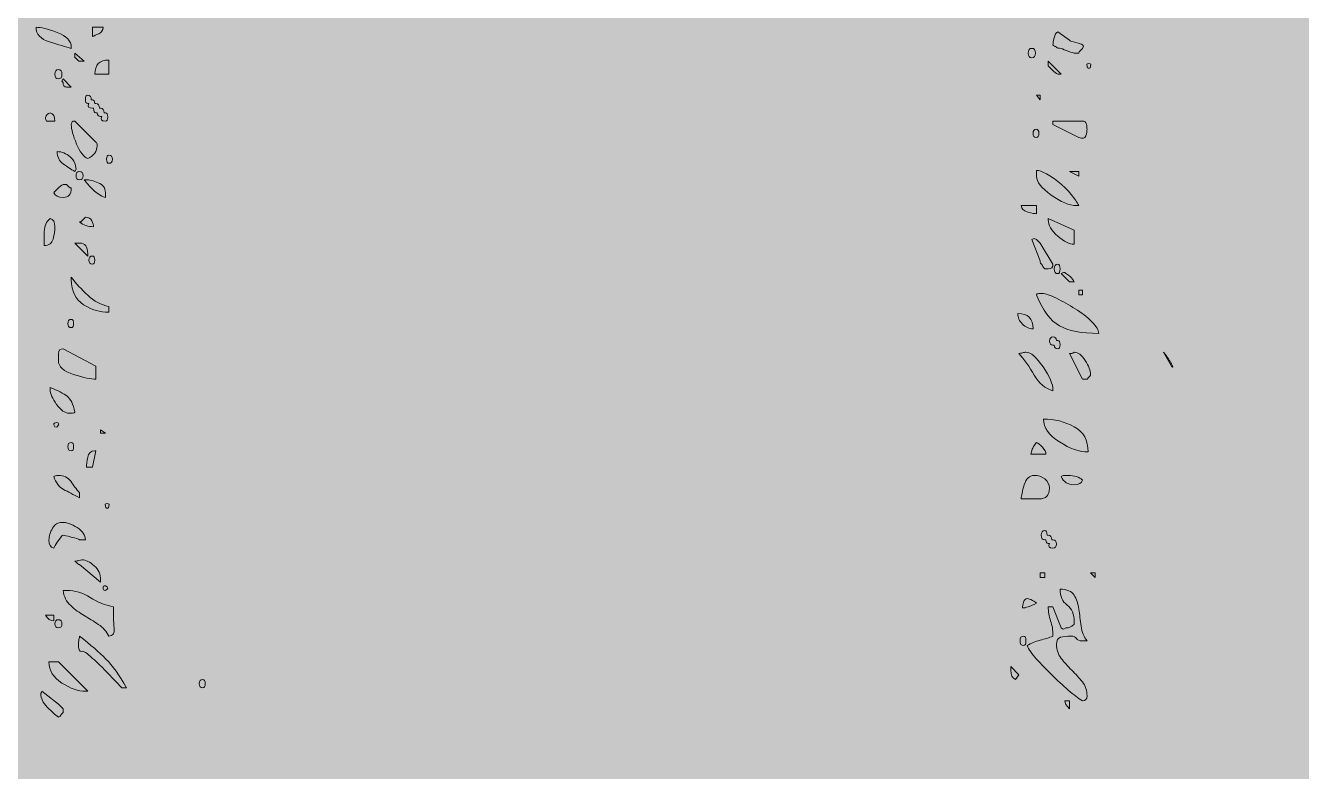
# Model space of a CAD drawing. Extents: x 885 to 2116, y -2379 to -620.
# Drawn here: x 951.8 to 1047.5, y -799.1 to -743.1 of the extents above; entities that cross this region are included whole.
import ezdxf

# ---------------------------------------------------------------- set-up
doc = ezdxf.new("R2010")
doc.units = 0
doc.header["$MEASUREMENT"] = 0
doc.layers.add('Layer 1', color=7, linetype='Continuous')

# ---------------------------------------------------------------- blocks, each defined once
blk = doc.blocks.new('block 4')
at = {"layer": 'Layer 1', "true_color": 0x2e3543}
h = blk.add_hatch(color=159, dxfattribs=at)
h.dxf.hatch_style = 2
h.paths.add_polyline_path([(2116.111, -2379.24), (884.786, -2379.24), (884.786, -620.208), (2116.111, -620.208)])
blk = doc.blocks.new('block 3')
at = {"layer": 'Layer 1'}
blk.add_blockref('block 4', (0, 0), dxfattribs=at)
blk = doc.blocks.new('block 5')
at = {"layer": 'Layer 1', "lineweight": 0}
for points in [[(1027.62, -748.358), (1027.885, -748.358), (1027.885, -748.711), (1027.62, -748.358)], [(1030.086, -754.08), (1030.79, -754.08), (1030.79, -754.432), (1030.086, -754.08)], [(1030.79, -762.969), (1031.054, -762.969), (1031.054, -763.322), (1030.79, -763.322), (1030.79, -762.969)], [(957.471, -773.706), (957.471, -773.445), (957.824, -773.706), (957.471, -773.706)], [(1028.238, -784.183), (1028.238, -784.535), (1027.885, -784.535), (1027.885, -784.183), (1028.238, -784.183)], [(1032.022, -784.183), (1032.022, -784.535), (1031.669, -784.183), (1032.022, -784.183)]]:
    blk.add_lwpolyline(points, dxfattribs=at)
for points, knots in [([(2085.856, -929.007), (2085.63, -928.87), (2085.406, -928.746), (2085.18, -928.61), (2085.18, -928.61), (2085.18, -716.487), (2085.18, -716.487), (2085.18, -682.754), (2057.734, -655.309), (2024, -655.309), (2024, -655.309), (976.897, -655.309), (976.897, -655.309), (943.162, -655.309), (915.717, -682.754), (915.717, -716.487), (915.717, -716.487), (915.717, -928.61), (915.717, -928.61), (915.491, -928.746), (915.267, -928.87), (915.04, -929.007), (915.04, -929.007), (915.281, -929.052), (915.717, -929.139), (915.717, -929.139), (915.717, -2282.962), (915.717, -2282.962), (915.717, -2316.695), (943.162, -2344.138), (976.897, -2344.138), (976.897, -2344.138), (2024, -2344.138), (2024, -2344.138), (2057.734, -2344.138), (2085.18, -2316.695), (2085.18, -2282.962), (2085.18, -2282.962), (2085.18, -929.139), (2085.18, -929.139), (2085.615, -929.052), (2085.856, -929.007), (2085.856, -929.007)], [0, 0, 0, 0, 1, 1, 1, 2, 2, 2, 3, 3, 3, 4, 4, 4, 5, 5, 5, 6, 6, 6, 7, 7, 7, 8, 8, 8, 9, 9, 9, 10, 10, 10, 11, 11, 11, 12, 12, 12, 13, 13, 13, 14, 14, 14, 14]), ([(954.216, -743.649), (954.919, -743.914), (955.27, -744.281), (955.27, -744.75), (955.27, -744.75), (955.27, -744.838), (955.27, -744.838), (954.859, -744.722), (954.316, -744.559), (953.642, -744.355), (952.966, -744.15), (952.63, -743.783), (952.63, -743.254), (952.982, -743.254), (953.51, -743.385), (954.216, -743.649)], [0, 0, 0, 0, 1, 1, 1, 2, 2, 2, 3, 3, 3, 4, 4, 4, 5, 5, 5, 5]), ([(957.647, -743.254), (957.647, -743.487), (957.543, -743.649), (957.339, -743.737), (957.133, -743.826), (956.972, -743.9), (956.855, -743.956), (956.855, -743.956), (956.855, -743.254), (956.855, -743.254), (956.855, -743.254), (957.647, -743.254), (957.647, -743.254)], [0, 0, 0, 0, 1, 1, 1, 2, 2, 2, 3, 3, 3, 4, 4, 4, 4]), ([(1029.117, -744.75), (1028.999, -744.693), (1028.911, -744.633), (1028.853, -744.573), (1028.853, -744.457), (1028.881, -744.281), (1028.941, -744.044), (1028.999, -743.811), (1029.088, -743.663), (1029.206, -743.607), (1029.206, -743.607), (1030.086, -744.221), (1030.086, -744.221), (1030.142, -744.281), (1030.304, -744.341), (1030.569, -744.397), (1030.834, -744.457), (1030.994, -744.517), (1031.054, -744.573), (1031.054, -744.573), (1031.141, -744.661), (1031.141, -744.661), (1031.141, -744.661), (1031.054, -744.838), (1031.054, -744.838), (1031.054, -744.838), (1030.878, -745.014), (1030.878, -745.014), (1030.818, -745.074), (1030.79, -745.131), (1030.79, -745.191), (1030.79, -745.191), (1030.437, -745.191), (1030.437, -745.191), (1030.379, -745.191), (1030.231, -745.145), (1029.998, -745.057), (1029.761, -744.969), (1029.587, -744.898), (1029.469, -744.838), (1029.292, -744.838), (1029.174, -744.81), (1029.117, -744.75)], [0, 0, 0, 0, 1, 1, 1, 2, 2, 2, 3, 3, 3, 4, 4, 4, 5, 5, 5, 6, 6, 6, 7, 7, 7, 8, 8, 8, 9, 9, 9, 10, 10, 10, 11, 11, 11, 12, 12, 12, 13, 13, 13, 14, 14, 14, 14]), ([(1027.269, -744.838), (1027.444, -744.838), (1027.532, -744.954), (1027.532, -745.191), (1027.532, -745.424), (1027.444, -745.544), (1027.269, -745.544), (1027.093, -745.544), (1027.005, -745.424), (1027.005, -745.191), (1027.005, -744.954), (1027.093, -744.838), (1027.269, -744.838)], [0, 0, 0, 0, 1, 1, 1, 2, 2, 2, 3, 3, 3, 4, 4, 4, 4]), ([(956.238, -745.804), (956.238, -745.804), (955.887, -745.804), (955.887, -745.804), (955.827, -745.804), (955.769, -745.762), (955.711, -745.674), (955.651, -745.586), (955.593, -745.544), (955.534, -745.544), (955.534, -745.544), (955.534, -745.191), (955.534, -745.191), (955.534, -745.191), (956.238, -745.804), (956.238, -745.804)], [0, 0, 0, 0, 1, 1, 1, 2, 2, 2, 3, 3, 3, 4, 4, 4, 5, 5, 5, 5]), ([(957.032, -746.775), (957.032, -746.069), (957.383, -745.716), (958.086, -745.716), (958.086, -745.716), (958.086, -746.775), (958.086, -746.775), (958.086, -746.775), (957.032, -746.775), (957.032, -746.775)], [0, 0, 0, 0, 1, 1, 1, 2, 2, 2, 3, 3, 3, 3]), ([(1029.469, -746.775), (1029.469, -746.775), (1029.206, -746.775), (1029.206, -746.775), (1029.088, -746.718), (1028.955, -746.612), (1028.809, -746.468), (1028.662, -746.319), (1028.558, -746.217), (1028.5, -746.157), (1028.5, -746.157), (1028.5, -745.804), (1028.5, -745.804), (1028.5, -745.804), (1029.469, -746.775), (1029.469, -746.775)], [0, 0, 0, 0, 1, 1, 1, 2, 2, 2, 3, 3, 3, 4, 4, 4, 5, 5, 5, 5]), ([(1031.538, -745.981), (1031.684, -745.981), (1031.728, -746.041), (1031.669, -746.157), (1031.669, -746.277), (1031.625, -746.334), (1031.538, -746.334), (1031.449, -746.334), (1031.405, -746.277), (1031.405, -746.157), (1031.347, -746.041), (1031.391, -745.981), (1031.538, -745.981)], [0, 0, 0, 0, 1, 1, 1, 2, 2, 2, 3, 3, 3, 4, 4, 4, 4]), ([(954.303, -747.127), (954.127, -747.127), (954.039, -747.011), (954.039, -746.775), (954.039, -746.542), (954.127, -746.422), (954.303, -746.422), (954.478, -746.422), (954.566, -746.542), (954.566, -746.775), (954.566, -747.011), (954.478, -747.127), (954.303, -747.127)], [0, 0, 0, 0, 1, 1, 1, 2, 2, 2, 3, 3, 3, 4, 4, 4, 4]), ([(954.919, -747.741), (954.743, -747.741), (954.654, -747.624), (954.654, -747.392), (954.654, -747.392), (954.566, -747.303), (954.566, -747.303), (954.566, -747.303), (954.654, -747.127), (954.654, -747.127), (954.654, -747.127), (955.27, -747.741), (955.27, -747.741), (955.27, -747.741), (954.919, -747.741), (954.919, -747.741)], [0, 0, 0, 0, 1, 1, 1, 2, 2, 2, 3, 3, 3, 4, 4, 4, 5, 5, 5, 5]), ([(957.559, -749.942), (957.559, -749.942), (957.471, -749.942), (957.471, -749.942), (957.295, -749.942), (957.207, -749.854), (957.207, -749.677), (957.207, -749.677), (957.118, -749.677), (957.118, -749.677), (957, -749.677), (956.944, -749.561), (956.944, -749.328), (956.944, -749.328), (956.855, -749.328), (956.855, -749.328), (956.561, -749.328), (956.473, -749.208), (956.591, -748.975), (956.591, -748.975), (956.503, -748.975), (956.503, -748.975), (956.385, -748.975), (956.326, -748.873), (956.326, -748.665), (956.326, -748.461), (956.385, -748.358), (956.503, -748.358), (956.679, -748.358), (956.768, -748.478), (956.768, -748.711), (956.768, -748.711), (956.855, -748.711), (956.855, -748.711), (956.972, -748.711), (957.032, -748.799), (957.032, -748.975), (957.032, -748.975), (957.118, -748.975), (957.118, -748.975), (957.295, -748.975), (957.383, -749.092), (957.383, -749.328), (957.383, -749.328), (957.471, -749.328), (957.471, -749.328), (957.647, -749.328), (957.736, -749.445), (957.736, -749.677), (957.736, -749.677), (957.824, -749.677), (957.824, -749.677), (957.94, -749.677), (958, -749.783), (958, -749.988), (958, -750.192), (957.94, -750.295), (957.824, -750.295), (957.529, -750.295), (957.441, -750.178), (957.559, -749.942)], [0, 0, 0, 0, 1, 1, 1, 2, 2, 2, 3, 3, 3, 4, 4, 4, 5, 5, 5, 6, 6, 6, 7, 7, 7, 8, 8, 8, 9, 9, 9, 10, 10, 10, 11, 11, 11, 12, 12, 12, 13, 13, 13, 14, 14, 14, 15, 15, 15, 16, 16, 16, 17, 17, 17, 18, 18, 18, 19, 19, 19, 20, 20, 20, 20]), ([(953.422, -750.295), (953.363, -750.238), (953.335, -750.15), (953.335, -750.03), (953.391, -749.854), (953.51, -749.738), (953.686, -749.677), (953.921, -749.738), (954.039, -749.942), (954.039, -750.295), (954.039, -750.295), (953.422, -750.295), (953.422, -750.295)], [0, 0, 0, 0, 1, 1, 1, 2, 2, 2, 3, 3, 3, 4, 4, 4, 4]), ([(955.534, -750.295), (955.534, -750.295), (957.118, -751.879), (957.118, -751.879), (957.177, -751.879), (957.207, -751.967), (957.207, -752.143), (957.207, -752.556), (956.972, -752.877), (956.503, -753.11), (956.208, -752.993), (955.931, -752.626), (955.667, -752.013), (955.402, -751.395), (955.27, -750.912), (955.27, -750.559), (955.27, -750.383), (955.358, -750.295), (955.534, -750.295)], [0, 0, 0, 0, 1, 1, 1, 2, 2, 2, 3, 3, 3, 4, 4, 4, 5, 5, 5, 6, 6, 6, 6]), ([(1030.79, -751.526), (1030.79, -751.526), (1028.853, -750.559), (1028.853, -750.559), (1028.853, -750.559), (1028.853, -750.295), (1028.853, -750.295), (1028.853, -750.295), (1031.054, -750.295), (1031.054, -750.295), (1031.229, -750.295), (1031.331, -750.369), (1031.361, -750.514), (1031.391, -750.662), (1031.405, -750.795), (1031.405, -750.912), (1031.405, -751.029), (1031.375, -751.191), (1031.317, -751.395), (1031.259, -751.6), (1031.082, -751.646), (1030.79, -751.526)], [0, 0, 0, 0, 1, 1, 1, 2, 2, 2, 3, 3, 3, 4, 4, 4, 5, 5, 5, 6, 6, 6, 7, 7, 7, 7]), ([(1027.62, -750.912), (1027.738, -750.912), (1027.797, -751.014), (1027.797, -751.219), (1027.797, -751.423), (1027.738, -751.526), (1027.62, -751.526), (1027.444, -751.526), (1027.358, -751.423), (1027.358, -751.219), (1027.358, -751.014), (1027.444, -750.912), (1027.62, -750.912)], [0, 0, 0, 0, 1, 1, 1, 2, 2, 2, 3, 3, 3, 4, 4, 4, 4]), ([(955.534, -754.08), (955.24, -753.903), (954.947, -753.713), (954.654, -753.508), (954.36, -753.304), (954.216, -752.993), (954.216, -752.584), (954.566, -752.584), (954.889, -752.715), (955.184, -752.979), (955.476, -753.244), (955.623, -753.55), (955.623, -753.903), (955.623, -753.903), (955.534, -754.08), (955.534, -754.08)], [0, 0, 0, 0, 1, 1, 1, 2, 2, 2, 3, 3, 3, 4, 4, 4, 5, 5, 5, 5]), ([(957.912, -753.155), (957.912, -752.951), (957.968, -752.849), (958.086, -752.849), (958.263, -752.849), (958.351, -752.951), (958.351, -753.155), (958.351, -753.36), (958.263, -753.463), (958.086, -753.463), (957.968, -753.463), (957.912, -753.36), (957.912, -753.155)], [0, 0, 0, 0, 1, 1, 1, 2, 2, 2, 3, 3, 3, 4, 4, 4, 4]), ([(955.887, -754.08), (956.064, -754.08), (956.152, -754.182), (956.152, -754.387), (956.152, -754.595), (956.064, -754.697), (955.887, -754.697), (955.711, -754.697), (955.623, -754.595), (955.623, -754.387), (955.623, -754.182), (955.711, -754.08), (955.887, -754.08)], [0, 0, 0, 0, 1, 1, 1, 2, 2, 2, 3, 3, 3, 4, 4, 4, 4]), ([(1028.721, -755.84), (1027.987, -755.311), (1027.62, -754.842), (1027.62, -754.432), (1027.62, -754.432), (1027.62, -753.991), (1027.62, -753.991), (1027.797, -753.991), (1028.045, -754.08), (1028.368, -754.256), (1028.691, -754.432), (1029.014, -754.651), (1029.336, -754.916), (1029.659, -755.18), (1029.954, -755.473), (1030.217, -755.797), (1030.481, -756.118), (1030.671, -756.397), (1030.79, -756.634), (1030.79, -756.634), (1030.613, -756.634), (1030.613, -756.634), (1030.086, -756.634), (1029.454, -756.369), (1028.721, -755.84)], [0, 0, 0, 0, 1, 1, 1, 2, 2, 2, 3, 3, 3, 4, 4, 4, 5, 5, 5, 6, 6, 6, 7, 7, 7, 8, 8, 8, 8]), ([(954.259, -755.356), (954.404, -755.209), (954.536, -755.106), (954.654, -755.046), (954.654, -755.046), (954.919, -755.046), (954.919, -755.046), (954.919, -755.046), (955.095, -755.222), (955.095, -755.222), (955.152, -755.283), (955.212, -755.311), (955.27, -755.311), (955.27, -755.784), (955.065, -756.016), (954.654, -756.016), (954.303, -756.016), (954.067, -755.9), (953.951, -755.664), (954.009, -755.607), (954.111, -755.501), (954.259, -755.356)], [0, 0, 0, 0, 1, 1, 1, 2, 2, 2, 3, 3, 3, 4, 4, 4, 5, 5, 5, 6, 6, 6, 7, 7, 7, 7]), ([(956.899, -755.445), (956.635, -755.18), (956.415, -754.93), (956.238, -754.697), (956.238, -754.697), (956.326, -754.697), (956.326, -754.697), (956.619, -754.697), (956.944, -754.771), (957.295, -754.916), (957.647, -755.064), (957.824, -755.311), (957.824, -755.664), (957.824, -755.664), (957.824, -756.016), (957.824, -756.016), (957.471, -755.9), (957.162, -755.709), (956.899, -755.445)], [0, 0, 0, 0, 1, 1, 1, 2, 2, 2, 3, 3, 3, 4, 4, 4, 5, 5, 5, 6, 6, 6, 6]), ([(1027.62, -756.634), (1027.62, -756.634), (1027.62, -757.247), (1027.62, -757.247), (1027.502, -757.247), (1027.282, -757.205), (1026.961, -757.117), (1026.638, -757.029), (1026.477, -756.866), (1026.477, -756.634), (1026.477, -756.634), (1027.62, -756.634), (1027.62, -756.634)], [0, 0, 0, 0, 1, 1, 1, 2, 2, 2, 3, 3, 3, 4, 4, 4, 4]), ([(953.686, -757.6), (953.921, -757.66), (954.039, -757.864), (954.039, -758.217), (954.039, -758.51), (953.995, -758.82), (953.906, -759.142), (953.819, -759.462), (953.598, -759.625), (953.247, -759.625), (953.247, -759.332), (953.247, -758.979), (953.247, -758.57), (953.247, -758.157), (953.391, -757.836), (953.686, -757.6)], [0, 0, 0, 0, 1, 1, 1, 2, 2, 2, 3, 3, 3, 4, 4, 4, 5, 5, 5, 5]), ([(955.887, -757.864), (955.946, -757.864), (956.004, -757.836), (956.064, -757.777), (956.064, -757.777), (956.238, -757.6), (956.238, -757.6), (956.238, -757.6), (956.326, -757.512), (956.326, -757.512), (956.561, -757.512), (956.723, -757.6), (956.811, -757.777), (956.899, -757.953), (956.944, -758.101), (956.944, -758.217), (956.533, -758.217), (956.18, -758.101), (955.887, -757.864)], [0, 0, 0, 0, 1, 1, 1, 2, 2, 2, 3, 3, 3, 4, 4, 4, 5, 5, 5, 6, 6, 6, 6]), ([(1029.206, -758.919), (1028.735, -758.51), (1028.5, -758.101), (1028.5, -757.688), (1028.5, -757.688), (1028.5, -757.6), (1028.5, -757.6), (1028.5, -757.6), (1030.437, -758.482), (1030.437, -758.482), (1030.437, -758.482), (1030.437, -759.536), (1030.437, -759.536), (1030.086, -759.536), (1029.673, -759.332), (1029.206, -758.919)], [0, 0, 0, 0, 1, 1, 1, 2, 2, 2, 3, 3, 3, 4, 4, 4, 5, 5, 5, 5]), ([(1027.444, -759.095), (1027.444, -759.095), (1027.62, -759.184), (1027.62, -759.184), (1027.62, -759.184), (1027.708, -759.272), (1027.708, -759.272), (1027.708, -759.272), (1027.885, -759.448), (1027.885, -759.448), (1027.885, -759.448), (1028.853, -761.032), (1028.853, -761.032), (1028.853, -761.269), (1028.735, -761.385), (1028.5, -761.385), (1028.5, -761.385), (1028.238, -761.385), (1028.238, -761.385), (1028.177, -761.329), (1028.119, -761.24), (1028.061, -761.12), (1027.943, -761.004), (1027.885, -760.888), (1027.885, -760.768), (1027.885, -760.768), (1027.269, -759.184), (1027.269, -759.184), (1027.269, -759.184), (1027.444, -759.095), (1027.444, -759.095)], [0, 0, 0, 0, 1, 1, 1, 2, 2, 2, 3, 3, 3, 4, 4, 4, 5, 5, 5, 6, 6, 6, 7, 7, 7, 8, 8, 8, 9, 9, 9, 10, 10, 10, 10]), ([(955.887, -759.448), (956.296, -759.448), (956.503, -759.713), (956.503, -760.242), (956.503, -760.242), (956.503, -760.418), (956.503, -760.418), (956.503, -760.418), (955.534, -759.448), (955.534, -759.448), (955.534, -759.448), (955.887, -759.448), (955.887, -759.448)], [0, 0, 0, 0, 1, 1, 1, 2, 2, 2, 3, 3, 3, 4, 4, 4, 4]), ([(956.855, -760.418), (956.972, -760.418), (957.032, -760.521), (957.032, -760.725), (957.032, -760.93), (956.972, -761.032), (956.855, -761.032), (956.679, -761.032), (956.591, -760.93), (956.591, -760.725), (956.591, -760.521), (956.679, -760.418), (956.855, -760.418)], [0, 0, 0, 0, 1, 1, 1, 2, 2, 2, 3, 3, 3, 4, 4, 4, 4]), ([(1029.38, -761.385), (1029.38, -761.621), (1029.322, -761.738), (1029.206, -761.738), (1029.029, -761.738), (1028.941, -761.621), (1028.941, -761.385), (1028.941, -761.152), (1029.029, -761.032), (1029.206, -761.032), (1029.322, -761.032), (1029.38, -761.152), (1029.38, -761.385)], [0, 0, 0, 0, 1, 1, 1, 2, 2, 2, 3, 3, 3, 4, 4, 4, 4]), ([(956.194, -764.069), (955.579, -763.688), (955.27, -763.057), (955.27, -762.179), (955.27, -762.179), (955.27, -762.002), (955.27, -762.002), (955.623, -762.471), (956.032, -762.926), (956.503, -763.364), (956.972, -763.805), (957.499, -764.083), (958.086, -764.203), (958.086, -764.203), (958.086, -764.64), (958.086, -764.64), (957.441, -764.64), (956.811, -764.45), (956.194, -764.069)], [0, 0, 0, 0, 1, 1, 1, 2, 2, 2, 3, 3, 3, 4, 4, 4, 5, 5, 5, 6, 6, 6, 6]), ([(1030.437, -762.351), (1030.437, -762.351), (1030.086, -762.351), (1030.086, -762.351), (1030.086, -762.351), (1029.469, -761.738), (1029.469, -761.738), (1029.469, -761.738), (1029.645, -761.649), (1029.645, -761.649), (1029.645, -761.649), (1029.733, -761.649), (1029.733, -761.649), (1029.733, -761.649), (1029.821, -761.738), (1029.821, -761.738), (1029.879, -761.738), (1029.982, -761.812), (1030.13, -761.957), (1030.275, -762.104), (1030.379, -762.235), (1030.437, -762.351)], [0, 0, 0, 0, 1, 1, 1, 2, 2, 2, 3, 3, 3, 4, 4, 4, 5, 5, 5, 6, 6, 6, 7, 7, 7, 7]), ([(1029.336, -765.653), (1028.662, -765.272), (1028.089, -764.496), (1027.62, -763.322), (1027.62, -763.265), (1027.678, -763.233), (1027.797, -763.233), (1027.913, -763.233), (1028.001, -763.233), (1028.061, -763.233), (1028.294, -763.233), (1028.647, -763.353), (1029.117, -763.586), (1029.587, -763.822), (1030.054, -764.083), (1030.525, -764.376), (1030.994, -764.672), (1031.405, -764.993), (1031.758, -765.346), (1032.109, -765.699), (1032.285, -765.992), (1032.285, -766.224), (1030.994, -766.224), (1030.012, -766.037), (1029.336, -765.653)], [0, 0, 0, 0, 1, 1, 1, 2, 2, 2, 3, 3, 3, 4, 4, 4, 5, 5, 5, 6, 6, 6, 7, 7, 7, 8, 8, 8, 8]), ([(1026.213, -764.729), (1026.975, -764.729), (1027.358, -765.113), (1027.358, -765.875), (1027.063, -765.875), (1026.798, -765.755), (1026.564, -765.523), (1026.329, -765.29), (1026.213, -765.025), (1026.213, -764.729)], [0, 0, 0, 0, 1, 1, 1, 2, 2, 2, 3, 3, 3, 3]), ([(955.27, -765.787), (955.095, -765.787), (955.007, -765.685), (955.007, -765.477), (955.007, -765.272), (955.095, -765.17), (955.27, -765.17), (955.388, -765.17), (955.446, -765.272), (955.446, -765.477), (955.446, -765.685), (955.388, -765.787), (955.27, -765.787)], [0, 0, 0, 0, 1, 1, 1, 2, 2, 2, 3, 3, 3, 4, 4, 4, 4]), ([(1028.589, -766.799), (1028.589, -766.595), (1028.676, -766.489), (1028.853, -766.489), (1029.029, -766.489), (1029.117, -766.577), (1029.117, -766.753), (1029.117, -766.753), (1029.206, -766.753), (1029.206, -766.753), (1029.322, -766.753), (1029.38, -766.856), (1029.38, -767.061), (1029.38, -767.269), (1029.322, -767.371), (1029.206, -767.371), (1029.029, -767.371), (1028.941, -767.283), (1028.941, -767.106), (1028.941, -767.106), (1028.853, -767.106), (1028.853, -767.106), (1028.676, -767.106), (1028.589, -767.004), (1028.589, -766.799)], [0, 0, 0, 0, 1, 1, 1, 2, 2, 2, 3, 3, 3, 4, 4, 4, 5, 5, 5, 6, 6, 6, 7, 7, 7, 8, 8, 8, 8]), ([(955.446, -769.307), (954.684, -769.071), (954.303, -768.722), (954.303, -768.249), (954.303, -768.249), (954.303, -767.723), (954.303, -767.723), (954.303, -767.487), (954.42, -767.371), (954.654, -767.371), (954.654, -767.371), (957.118, -768.69), (957.118, -768.69), (957.118, -768.69), (957.118, -769.66), (957.118, -769.66), (956.768, -769.66), (956.208, -769.54), (955.446, -769.307)], [0, 0, 0, 0, 1, 1, 1, 2, 2, 2, 3, 3, 3, 4, 4, 4, 5, 5, 5, 6, 6, 6, 6]), ([(1026.564, -767.678), (1026.682, -767.649), (1026.77, -767.636), (1026.828, -767.636), (1027.181, -767.636), (1027.606, -768.002), (1028.105, -768.736), (1028.603, -769.47), (1028.853, -770.041), (1028.853, -770.451), (1028.853, -770.451), (1028.853, -770.538), (1028.853, -770.538), (1028.266, -770.362), (1027.797, -769.967), (1027.444, -769.35), (1027.093, -768.736), (1026.71, -768.193), (1026.301, -767.723), (1026.357, -767.723), (1026.446, -767.709), (1026.564, -767.678)], [0, 0, 0, 0, 1, 1, 1, 2, 2, 2, 3, 3, 3, 4, 4, 4, 5, 5, 5, 6, 6, 6, 7, 7, 7, 7]), ([(1031.405, -769.66), (1031.405, -769.66), (1031.054, -769.66), (1031.054, -769.66), (1031.054, -769.66), (1030.086, -767.723), (1030.086, -767.723), (1030.086, -767.723), (1030.26, -767.723), (1030.26, -767.723), (1030.319, -767.723), (1030.379, -767.692), (1030.437, -767.636), (1030.729, -767.636), (1031.01, -767.84), (1031.273, -768.249), (1031.538, -768.662), (1031.669, -769.015), (1031.669, -769.307), (1031.669, -769.367), (1031.582, -769.484), (1031.405, -769.66)], [0, 0, 0, 0, 1, 1, 1, 2, 2, 2, 3, 3, 3, 4, 4, 4, 5, 5, 5, 6, 6, 6, 7, 7, 7, 7]), ([(1037.127, -767.636), (1037.419, -767.985), (1037.624, -768.281), (1037.742, -768.514), (1037.86, -768.75), (1037.86, -768.81), (1037.742, -768.69), (1037.742, -768.69), (1037.127, -767.636), (1037.127, -767.636)], [0, 0, 0, 0, 1, 1, 1, 2, 2, 2, 3, 3, 3, 3]), ([(955.358, -772.21), (955.24, -772.21), (955.152, -772.21), (955.095, -772.21), (954.801, -772.21), (954.492, -771.992), (954.171, -771.551), (953.847, -771.11), (953.686, -770.747), (953.686, -770.451), (953.686, -770.451), (953.686, -770.274), (953.686, -770.274), (954.272, -770.51), (954.698, -770.729), (954.963, -770.934), (955.228, -771.141), (955.416, -771.537), (955.534, -772.122), (955.534, -772.182), (955.476, -772.21), (955.358, -772.21)], [0, 0, 0, 0, 1, 1, 1, 2, 2, 2, 3, 3, 3, 4, 4, 4, 5, 5, 5, 6, 6, 6, 7, 7, 7, 7]), ([(1029.336, -774.369), (1028.544, -773.868), (1028.149, -773.297), (1028.149, -772.651), (1028.97, -772.651), (1029.733, -772.842), (1030.437, -773.223), (1031.141, -773.607), (1031.493, -774.235), (1031.493, -775.117), (1030.848, -775.117), (1030.13, -774.867), (1029.336, -774.369)], [0, 0, 0, 0, 1, 1, 1, 2, 2, 2, 3, 3, 3, 4, 4, 4, 4]), ([(954.303, -773.092), (954.184, -773.325), (954.067, -773.325), (953.951, -773.092), (953.951, -772.976), (954.023, -772.916), (954.171, -772.916), (954.316, -772.916), (954.36, -772.976), (954.303, -773.092)], [0, 0, 0, 0, 1, 1, 1, 2, 2, 2, 3, 3, 3, 3]), ([(955.446, -774.718), (955.446, -774.927), (955.388, -775.029), (955.27, -775.029), (955.095, -775.029), (955.007, -774.927), (955.007, -774.718), (955.007, -774.514), (955.095, -774.412), (955.27, -774.412), (955.388, -774.412), (955.446, -774.514), (955.446, -774.718)], [0, 0, 0, 0, 1, 1, 1, 2, 2, 2, 3, 3, 3, 4, 4, 4, 4]), ([(1027.181, -775.293), (1027.181, -775.293), (1027.269, -775.029), (1027.269, -775.029), (1027.269, -774.969), (1027.313, -774.867), (1027.402, -774.718), (1027.488, -774.574), (1027.562, -774.471), (1027.62, -774.412), (1027.738, -774.471), (1027.885, -774.588), (1028.061, -774.765), (1028.238, -774.941), (1028.326, -775.117), (1028.326, -775.293), (1028.326, -775.293), (1027.181, -775.293), (1027.181, -775.293)], [0, 0, 0, 0, 1, 1, 1, 2, 2, 2, 3, 3, 3, 4, 4, 4, 5, 5, 5, 6, 6, 6, 6]), ([(957.118, -775.029), (957.118, -775.029), (956.855, -776.26), (956.855, -776.26), (956.855, -776.26), (956.415, -776.26), (956.415, -776.26), (956.415, -776.083), (956.444, -775.836), (956.503, -775.512), (956.561, -775.191), (956.737, -775.029), (957.032, -775.029), (957.032, -775.029), (957.118, -775.029), (957.118, -775.029)], [0, 0, 0, 0, 1, 1, 1, 2, 2, 2, 3, 3, 3, 4, 4, 4, 5, 5, 5, 5]), ([(954.303, -776.877), (954.712, -776.877), (955.022, -777.022), (955.228, -777.314), (955.432, -777.611), (955.651, -777.904), (955.887, -778.196), (955.887, -778.196), (955.887, -778.549), (955.887, -778.549), (955.416, -778.313), (955.022, -778.108), (954.698, -777.932), (954.376, -777.756), (954.127, -777.435), (953.951, -776.965), (954.009, -776.905), (954.127, -776.877), (954.303, -776.877)], [0, 0, 0, 0, 1, 1, 1, 2, 2, 2, 3, 3, 3, 4, 4, 4, 5, 5, 5, 6, 6, 6, 6]), ([(1027.797, -778.637), (1027.269, -778.637), (1026.828, -778.637), (1026.477, -778.637), (1026.477, -778.401), (1026.549, -778.052), (1026.696, -777.579), (1026.843, -777.11), (1027.093, -776.877), (1027.444, -776.877), (1027.738, -776.877), (1028.001, -776.965), (1028.238, -777.142), (1028.47, -777.314), (1028.589, -777.551), (1028.589, -777.844), (1028.589, -778.373), (1028.326, -778.637), (1027.797, -778.637)], [0, 0, 0, 0, 1, 1, 1, 2, 2, 2, 3, 3, 3, 4, 4, 4, 5, 5, 5, 6, 6, 6, 6]), ([(1029.469, -776.965), (1029.527, -776.905), (1029.615, -776.877), (1029.733, -776.877), (1029.849, -776.877), (1029.938, -776.877), (1029.998, -776.877), (1030.467, -776.877), (1030.818, -776.994), (1031.054, -777.226), (1030.994, -777.463), (1030.79, -777.579), (1030.437, -777.579), (1029.968, -777.579), (1029.645, -777.375), (1029.469, -776.965)], [0, 0, 0, 0, 1, 1, 1, 2, 2, 2, 3, 3, 3, 4, 4, 4, 5, 5, 5, 5]), ([(957.956, -779.339), (957.868, -779.339), (957.824, -779.283), (957.824, -779.163), (957.764, -779.047), (957.808, -778.99), (957.956, -778.99), (958.101, -778.99), (958.145, -779.047), (958.086, -779.163), (958.086, -779.283), (958.042, -779.339), (957.956, -779.339)], [0, 0, 0, 0, 1, 1, 1, 2, 2, 2, 3, 3, 3, 4, 4, 4, 4]), ([(954.216, -781.893), (954.097, -782.069), (954.009, -782.218), (953.951, -782.334), (953.716, -782.274), (953.598, -782.069), (953.598, -781.717), (953.598, -781.424), (953.686, -781.131), (953.863, -780.838), (954.039, -780.542), (954.272, -780.397), (954.566, -780.397), (954.919, -780.397), (955.3, -780.528), (955.711, -780.793), (956.12, -781.057), (956.326, -781.364), (956.326, -781.717), (956.326, -781.717), (955.887, -781.717), (955.887, -781.717), (955.827, -781.66), (955.623, -781.586), (955.27, -781.498), (954.919, -781.41), (954.712, -781.364), (954.654, -781.364), (954.596, -781.364), (954.448, -781.54), (954.216, -781.893)], [0, 0, 0, 0, 1, 1, 1, 2, 2, 2, 3, 3, 3, 4, 4, 4, 5, 5, 5, 6, 6, 6, 7, 7, 7, 8, 8, 8, 9, 9, 9, 10, 10, 10, 10]), ([(1028.5, -781.981), (1028.382, -781.981), (1028.326, -781.893), (1028.326, -781.717), (1028.326, -781.717), (1028.238, -781.717), (1028.238, -781.717), (1028.061, -781.717), (1027.973, -781.6), (1027.973, -781.364), (1027.973, -781.131), (1028.061, -781.011), (1028.238, -781.011), (1028.354, -781.011), (1028.412, -781.131), (1028.412, -781.364), (1028.412, -781.364), (1028.5, -781.364), (1028.5, -781.364), (1028.676, -781.364), (1028.765, -781.484), (1028.765, -781.717), (1028.765, -781.717), (1028.853, -781.717), (1028.853, -781.717), (1029.029, -781.717), (1029.117, -781.819), (1029.117, -782.024), (1029.117, -782.232), (1029.029, -782.334), (1028.853, -782.334), (1028.558, -782.334), (1028.47, -782.218), (1028.589, -781.981), (1028.589, -781.981), (1028.5, -781.981), (1028.5, -781.981)], [0, 0, 0, 0, 1, 1, 1, 2, 2, 2, 3, 3, 3, 4, 4, 4, 5, 5, 5, 6, 6, 6, 7, 7, 7, 8, 8, 8, 9, 9, 9, 10, 10, 10, 11, 11, 11, 12, 12, 12, 12]), ([(955.843, -783.259), (955.931, -783.23), (956.004, -783.212), (956.064, -783.212), (956.356, -783.212), (956.663, -783.361), (956.988, -783.653), (957.309, -783.946), (957.471, -784.299), (957.471, -784.708), (957.471, -784.708), (957.471, -784.884), (957.471, -784.884), (957.471, -784.884), (955.887, -783.565), (955.887, -783.565), (955.827, -783.565), (955.711, -783.477), (955.534, -783.301), (955.651, -783.301), (955.755, -783.287), (955.843, -783.259)], [0, 0, 0, 0, 1, 1, 1, 2, 2, 2, 3, 3, 3, 4, 4, 4, 5, 5, 5, 6, 6, 6, 7, 7, 7, 7]), ([(957.824, -785.149), (958.057, -785.269), (958.057, -785.385), (957.824, -785.501), (957.705, -785.501), (957.647, -785.445), (957.647, -785.325), (957.647, -785.209), (957.705, -785.149), (957.824, -785.149)], [0, 0, 0, 0, 1, 1, 1, 2, 2, 2, 3, 3, 3, 3]), ([(958.483, -788.363), (958.511, -788.743), (958.381, -788.934), (958.086, -788.934), (957.912, -788.581), (957.647, -788.288), (957.295, -788.055), (956.944, -787.819), (956.591, -787.601), (956.238, -787.392), (955.887, -787.188), (955.549, -786.941), (955.228, -786.645), (954.903, -786.352), (954.712, -785.971), (954.654, -785.501), (954.654, -785.501), (954.919, -785.501), (954.919, -785.501), (955.565, -785.501), (956.152, -785.678), (956.679, -786.031), (957.207, -786.383), (957.794, -786.617), (958.439, -786.732), (958.439, -786.732), (958.439, -787.703), (958.439, -787.703), (958.439, -787.763), (958.453, -787.982), (958.483, -788.363)], [0, 0, 0, 0, 1, 1, 1, 2, 2, 2, 3, 3, 3, 4, 4, 4, 5, 5, 5, 6, 6, 6, 7, 7, 7, 8, 8, 8, 9, 9, 9, 10, 10, 10, 10]), ([(1026.564, -786.821), (1026.564, -786.704), (1026.594, -786.556), (1026.652, -786.383), (1026.71, -786.207), (1026.798, -786.119), (1026.916, -786.119), (1027.033, -786.119), (1027.165, -786.161), (1027.313, -786.25), (1027.458, -786.338), (1027.562, -786.412), (1027.62, -786.468), (1027.151, -786.704), (1026.798, -786.821), (1026.564, -786.821)], [0, 0, 0, 0, 1, 1, 1, 2, 2, 2, 3, 3, 3, 4, 4, 4, 5, 5, 5, 5]), ([(1029.469, -790.606), (1029.703, -790.902), (1029.968, -791.195), (1030.26, -791.488), (1030.555, -791.78), (1030.818, -792.073), (1031.054, -792.366), (1031.287, -792.662), (1031.405, -793.015), (1031.405, -793.424), (1031.405, -793.657), (1031.287, -793.777), (1031.054, -793.777), (1030.76, -793.601), (1030.407, -793.336), (1029.998, -792.983), (1029.587, -792.63), (1029.174, -792.249), (1028.765, -791.84), (1028.354, -791.427), (1027.973, -791.033), (1027.62, -790.652), (1027.269, -790.271), (1027.033, -789.932), (1026.916, -789.639), (1027.209, -789.463), (1027.532, -789.329), (1027.885, -789.241), (1028.238, -789.156), (1028.558, -789.053), (1028.853, -788.934), (1028.853, -788.934), (1028.853, -788.846), (1028.853, -788.846), (1028.853, -788.493), (1028.793, -788.144), (1028.676, -787.791), (1028.558, -787.438), (1028.5, -787.085), (1028.5, -786.732), (1028.5, -786.732), (1028.853, -786.732), (1028.853, -786.732), (1028.853, -786.732), (1029.469, -788.316), (1029.469, -788.316), (1029.527, -788.376), (1029.587, -788.405), (1029.645, -788.405), (1029.645, -788.405), (1029.821, -788.316), (1029.821, -788.316), (1029.821, -788.316), (1029.91, -788.316), (1029.91, -788.316), (1030.026, -788.316), (1030.114, -788.288), (1030.174, -788.232), (1030.29, -788.172), (1030.379, -788.112), (1030.437, -788.055), (1030.437, -788.055), (1030.437, -787.879), (1030.437, -787.879), (1030.437, -787.294), (1030.26, -786.867), (1029.91, -786.602), (1029.557, -786.338), (1029.38, -785.942), (1029.38, -785.414), (1029.91, -785.414), (1030.26, -785.561), (1030.437, -785.854), (1030.613, -786.147), (1030.729, -786.5), (1030.79, -786.909), (1030.848, -787.322), (1030.906, -787.745), (1030.966, -788.186), (1031.022, -788.627), (1031.171, -788.994), (1031.405, -789.287), (1031.405, -789.287), (1031.054, -789.287), (1031.054, -789.287), (1030.818, -789.287), (1030.671, -789.23), (1030.613, -789.11), (1030.555, -788.994), (1030.407, -788.934), (1030.174, -788.934), (1029.879, -788.934), (1029.631, -788.966), (1029.425, -789.022), (1029.218, -789.082), (1029.117, -789.258), (1029.117, -789.551), (1029.117, -789.96), (1029.234, -790.313), (1029.469, -790.606)], [0, 0, 0, 0, 1, 1, 1, 2, 2, 2, 3, 3, 3, 4, 4, 4, 5, 5, 5, 6, 6, 6, 7, 7, 7, 8, 8, 8, 9, 9, 9, 10, 10, 10, 11, 11, 11, 12, 12, 12, 13, 13, 13, 14, 14, 14, 15, 15, 15, 16, 16, 16, 17, 17, 17, 18, 18, 18, 19, 19, 19, 20, 20, 20, 21, 21, 21, 22, 22, 22, 23, 23, 23, 24, 24, 24, 25, 25, 25, 26, 26, 26, 27, 27, 27, 28, 28, 28, 29, 29, 29, 30, 30, 30, 31, 31, 31, 32, 32, 32, 33, 33, 33, 33]), ([(953.951, -787.35), (953.951, -787.35), (953.951, -787.791), (953.951, -787.791), (953.716, -787.791), (953.51, -787.643), (953.335, -787.35), (953.335, -787.35), (953.951, -787.35), (953.951, -787.35)], [0, 0, 0, 0, 1, 1, 1, 2, 2, 2, 3, 3, 3, 3]), ([(954.566, -788.01), (954.566, -788.218), (954.478, -788.316), (954.303, -788.316), (954.127, -788.316), (954.039, -788.218), (954.039, -788.01), (954.039, -787.805), (954.127, -787.703), (954.303, -787.703), (954.478, -787.703), (954.566, -787.805), (954.566, -788.01)], [0, 0, 0, 0, 1, 1, 1, 2, 2, 2, 3, 3, 3, 4, 4, 4, 4]), ([(956.02, -790.08), (955.871, -790.137), (955.799, -789.932), (955.799, -789.463), (955.799, -789.403), (955.813, -789.318), (955.843, -789.198), (955.871, -789.082), (955.887, -788.994), (955.887, -788.934), (956.707, -789.579), (957.369, -790.154), (957.868, -790.652), (958.365, -791.149), (958.88, -791.868), (959.407, -792.807), (959.407, -792.807), (959.055, -792.807), (959.055, -792.807), (958.88, -792.63), (958.511, -792.249), (957.956, -791.664), (957.397, -791.078), (957.032, -790.726), (956.855, -790.606), (956.444, -790.197), (956.164, -790.02), (956.02, -790.08)], [0, 0, 0, 0, 1, 1, 1, 2, 2, 2, 3, 3, 3, 4, 4, 4, 5, 5, 5, 6, 6, 6, 7, 7, 7, 8, 8, 8, 9, 9, 9, 9]), ([(1026.652, -788.934), (1026.77, -788.934), (1026.828, -789.053), (1026.828, -789.287), (1026.828, -789.523), (1026.77, -789.639), (1026.652, -789.639), (1026.477, -789.639), (1026.389, -789.523), (1026.389, -789.287), (1026.389, -789.053), (1026.477, -788.934), (1026.652, -788.934)], [0, 0, 0, 0, 1, 1, 1, 2, 2, 2, 3, 3, 3, 4, 4, 4, 4]), ([(954.566, -792.454), (953.921, -792.045), (953.598, -791.516), (953.598, -790.87), (953.598, -790.87), (954.303, -790.87), (954.303, -790.87), (954.303, -790.87), (956.503, -793.071), (956.503, -793.071), (956.503, -793.071), (956.326, -793.071), (956.326, -793.071), (955.799, -793.071), (955.212, -792.867), (954.566, -792.454)], [0, 0, 0, 0, 1, 1, 1, 2, 2, 2, 3, 3, 3, 4, 4, 4, 5, 5, 5, 5]), ([(1026.301, -791.84), (1026.301, -791.84), (1026.037, -792.19), (1026.037, -792.19), (1025.802, -792.073), (1025.684, -791.84), (1025.684, -791.488), (1025.684, -791.488), (1025.684, -791.223), (1025.684, -791.223), (1025.684, -791.223), (1026.301, -791.84), (1026.301, -791.84)], [0, 0, 0, 0, 1, 1, 1, 2, 2, 2, 3, 3, 3, 4, 4, 4, 4]), ([(964.865, -792.5), (964.865, -792.296), (964.952, -792.19), (965.129, -792.19), (965.246, -792.19), (965.305, -792.296), (965.305, -792.5), (965.305, -792.705), (965.246, -792.807), (965.129, -792.807), (964.952, -792.807), (964.865, -792.705), (964.865, -792.5)], [0, 0, 0, 0, 1, 1, 1, 2, 2, 2, 3, 3, 3, 4, 4, 4, 4]), ([(953.071, -793.071), (953.071, -793.071), (954.303, -794.038), (954.303, -794.038), (954.303, -794.038), (954.654, -794.391), (954.654, -794.391), (954.654, -794.391), (954.654, -794.655), (954.654, -794.655), (954.596, -794.715), (954.536, -794.786), (954.478, -794.874), (954.42, -794.962), (954.36, -795.008), (954.303, -795.008), (954.067, -794.832), (953.788, -794.581), (953.466, -794.26), (953.143, -793.939), (952.982, -793.601), (952.982, -793.248), (953.041, -793.188), (953.071, -793.131), (953.071, -793.071)], [0, 0, 0, 0, 1, 1, 1, 2, 2, 2, 3, 3, 3, 4, 4, 4, 5, 5, 5, 6, 6, 6, 7, 7, 7, 8, 8, 8, 8]), ([(1030.086, -793.777), (1030.086, -793.777), (1030.086, -794.391), (1030.086, -794.391), (1029.849, -794.158), (1029.733, -793.95), (1029.733, -793.777), (1029.733, -793.777), (1030.086, -793.777), (1030.086, -793.777)], [0, 0, 0, 0, 1, 1, 1, 2, 2, 2, 3, 3, 3, 3])]:
    blk.add_open_spline(points, degree=3, knots=knots, dxfattribs=at)
blk = doc.blocks.new('block 2')
at = {"layer": 'Layer 1'}
for name in ['block 3', 'block 5']:
    blk.add_blockref(name, (0, 0), dxfattribs=at)

msp = doc.modelspace()

# ---------------------------------------------------------------- block references
at = {"layer": 'Layer 1'}
msp.add_blockref('block 2', (0, 0), dxfattribs=at)

doc.saveas('drawing.dxf')
